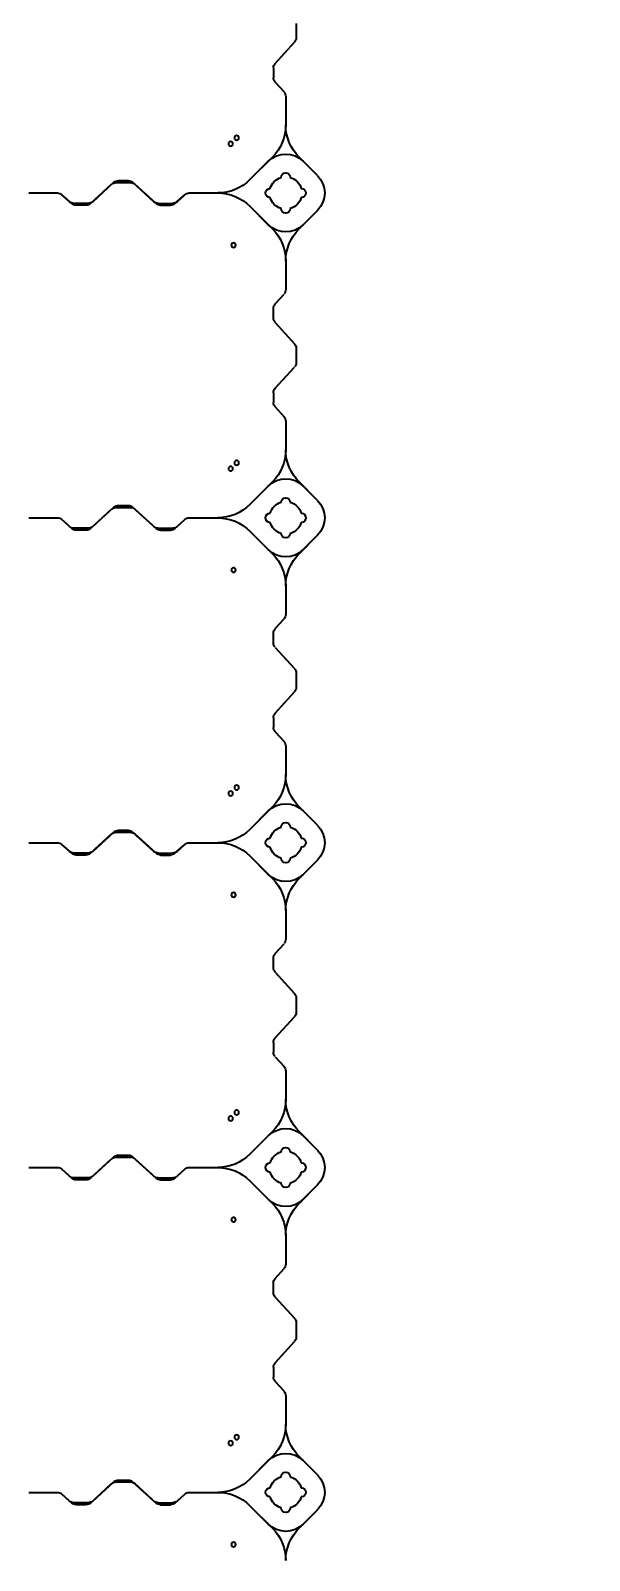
# Model space of a CAD drawing. Header units: millimetres. Extents: x -1612139 to -1260738, y 1141106 to 1536160.
# Drawn here: x -1311911 to -1311051, y 1263707 to 1266061 of the extents above; entities that cross this region are included whole.
import ezdxf

# ---------------------------------------------------------------- set-up
doc = ezdxf.new("R2010")
doc.units = ezdxf.units.MM
doc.header["$LTSCALE"] = 10
doc.layers.get('0').update_dxf_attribs({"linetype": 'CONTINUOUS'})
doc.layers.get('DEFPOINTS').update_dxf_attribs({"linetype": 'CONTINUOUS'})
doc.layers.add('W-FLOAT_BOWL浮筒', color=253, linetype='CONTINUOUS')
doc.styles.add('STANDARD_T3', font='simplex.shx', dxfattribs={"width": 0.7, "bigfont": 'gbcbig.shx'})
doc.dimstyles.new('W&&200', dxfattribs={"dimtxt": 700, "dimasz": 200, "dimexe": 500, "dimexo": 600, "dimgap": 200, "dimtad": 1, "dimdec": 0, "dimzin": 0, "dimdsep": 46, "dimtxsty": 'STANDARD_T3', "dimcen": 0.09, "dimclrd": 1, "dimclre": 1, "dimclrt": 7, "dimazin": 2, "dimtfac": 1, "dimtdec": 0, "dimtix": 1, "dimtmove": 2, "dimatfit": 3, "dimfxl": 100, "dimtolj": 1, "dimtzin": 0, "dimarcsym": 0})

# ---------------------------------------------------------------- blocks, each defined once
blk = doc.blocks.new('橙色')
at = {"layer": 'W-FLOAT_BOWL浮筒', "color": 30}
for p, q in [((21944.8, -7479.5), (21979.5, -7444.8)), ((21973.2, -7451.2), (21944.8, -7479.5)), ((22048.8, -7473.2), (22020.5, -7444.8)), ((22026.9, -7451.2), (22048.8, -7473.1)), ((21667.1, -7486.6), (21655.3, -7497.4)), ((21670.6, -7483.6), (21655.5, -7497.4)), ((21696.1, -7484), (21673.9, -7484)), ((21692.6, -7481), (21677.4, -7481)), ((21699.4, -7483.6), (21732.1, -7513.4)), ((21702.9, -7486.6), (21735.6, -7516.4)), ((21797.1, -7486.6), (21764.4, -7516.4)), ((21800.6, -7483.6), (21767.9, -7513.4)), ((21803.9, -7484), (21826.1, -7484)), ((21807.4, -7481), (21822.6, -7481)), ((21829.4, -7483.6), (21844.5, -7497.4)), ((21832.9, -7486.6), (21844.7, -7497.4)), ((21604.6, -7500), (21648.7, -7500)), ((21604.6, -7500), (21648.5, -7500)), ((21851.3, -7500), (21895.3, -7500)), ((21851.5, -7500), (21895.3, -7500)), ((21738.9, -7516), (21761.1, -7516)), ((21742.4, -7519), (21757.6, -7519)), ((21973.2, -7548.8), (21944.8, -7520.5)), ((21979.5, -7555.2), (21944.8, -7520.5)), ((22048.8, -7526.8), (22020.5, -7555.2)), ((22048.8, -7526.9), (22026.9, -7548.8)), ((22000, -7648.7), (22000, -7604.6)), ((21983.6, -7670.6), (21997.4, -7655.5)), ((21981, -7692.6), (21981, -7677.4)), ((21983.6, -7699.4), (22013.4, -7732.1)), ((22016, -7761.1), (22016, -7738.9)), ((21983.6, -7800.6), (22013.4, -7767.9)), ((21981, -7807.4), (21981, -7822.6)), ((21983.6, -7829.4), (21997.4, -7844.5)), ((22000, -7895.3), (22000, -7851.3)), ((21944.8, -7979.5), (21979.5, -7944.8)), ((21973.2, -7951.2), (21944.8, -7979.5)), ((22048.8, -7973.2), (22020.5, -7944.8)), ((22026.9, -7951.2), (22048.8, -7973.1)), ((21692.6, -7981), (21677.4, -7981)), ((21807.4, -7981), (21822.6, -7981)), ((21604.6, -8000), (21648.7, -8000)), ((21604.6, -8000), (21648.5, -8000)), ((21667.1, -7986.6), (21655.3, -7997.4)), ((21670.6, -7983.6), (21655.5, -7997.4)), ((21696.1, -7984), (21673.9, -7984)), ((21699.4, -7983.6), (21732.1, -8013.4)), ((21702.9, -7986.6), (21735.6, -8016.4)), ((21797.1, -7986.6), (21764.4, -8016.4)), ((21800.6, -7983.6), (21767.9, -8013.4)), ((21803.9, -7984), (21826.1, -7984)), ((21829.4, -7983.6), (21844.5, -7997.4)), ((21832.9, -7986.6), (21844.7, -7997.4)), ((21851.3, -8000), (21895.3, -8000)), ((21851.5, -8000), (21895.3, -8000)), ((21738.9, -8016), (21761.1, -8016)), ((21742.4, -8019), (21757.6, -8019)), ((21973.2, -8048.8), (21944.8, -8020.5)), ((21979.5, -8055.2), (21944.8, -8020.5)), ((22048.8, -8026.8), (22020.5, -8055.2)), ((22048.8, -8026.9), (22026.9, -8048.8)), ((22000, -8148.7), (22000, -8104.6)), ((21983.6, -8170.6), (21997.4, -8155.5)), ((21981, -8192.6), (21981, -8177.4)), ((21983.6, -8199.4), (22013.4, -8232.1)), ((22016, -8261.1), (22016, -8238.9)), ((21983.6, -8300.6), (22013.4, -8267.9)), ((21981, -8307.4), (21981, -8322.6)), ((21983.6, -8329.4), (21997.4, -8344.5)), ((22000, -8395.3), (22000, -8351.3)), ((21944.8, -8479.5), (21979.5, -8444.8)), ((21973.2, -8451.2), (21944.8, -8479.5)), ((22048.8, -8473.2), (22020.5, -8444.8)), ((22026.9, -8451.2), (22048.8, -8473.1)), ((21604.6, -8500), (21648.7, -8500)), ((21604.6, -8500), (21648.5, -8500)), ((21667.1, -8486.6), (21655.3, -8497.4)), ((21670.6, -8483.6), (21655.5, -8497.4)), ((21696.1, -8484), (21673.9, -8484)), ((21692.6, -8481), (21677.4, -8481)), ((21699.4, -8483.6), (21732.1, -8513.4)), ((21702.9, -8486.6), (21735.6, -8516.4)), ((21797.1, -8486.6), (21764.4, -8516.4)), ((21800.6, -8483.6), (21767.9, -8513.4)), ((21803.9, -8484), (21826.1, -8484)), ((21807.4, -8481), (21822.6, -8481)), ((21829.4, -8483.6), (21844.5, -8497.4)), ((21832.9, -8486.6), (21844.7, -8497.4)), ((21851.3, -8500), (21895.3, -8500)), ((21851.5, -8500), (21895.3, -8500)), ((21738.9, -8516), (21761.1, -8516)), ((21742.4, -8519), (21757.6, -8519)), ((21973.2, -8548.8), (21944.8, -8520.5)), ((21979.5, -8555.2), (21944.8, -8520.5)), ((22048.8, -8526.8), (22020.5, -8555.2)), ((22048.8, -8526.9), (22026.9, -8548.8)), ((22000, -8648.7), (22000, -8604.6)), ((21983.6, -8670.6), (21997.4, -8655.5)), ((21981, -8692.6), (21981, -8677.4)), ((21983.6, -8699.4), (22013.4, -8732.1)), ((22016, -8761.1), (22016, -8738.9)), ((21983.6, -8800.6), (22013.4, -8767.9)), ((21981, -8807.4), (21981, -8822.6)), ((21983.6, -8829.4), (21997.4, -8844.5)), ((22000, -8895.3), (22000, -8851.3)), ((21944.8, -8979.5), (21979.5, -8944.8)), ((22048.8, -8973.2), (22020.5, -8944.8)), ((21973.2, -8951.2), (21944.8, -8979.5)), ((22026.9, -8951.2), (22048.8, -8973.1)), ((21667.1, -8986.6), (21655.3, -8997.4)), ((21670.6, -8983.6), (21655.5, -8997.4)), ((21696.1, -8984), (21673.9, -8984)), ((21692.6, -8981), (21677.4, -8981)), ((21699.4, -8983.6), (21732.1, -9013.4)), ((21702.9, -8986.6), (21735.6, -9016.4)), ((21797.1, -8986.6), (21764.4, -9016.4)), ((21800.6, -8983.6), (21767.9, -9013.4)), ((21803.9, -8984), (21826.1, -8984)), ((21807.4, -8981), (21822.6, -8981)), ((21829.4, -8983.6), (21844.5, -8997.4)), ((21832.9, -8986.6), (21844.7, -8997.4)), ((21604.6, -9000), (21648.7, -9000)), ((21604.6, -9000), (21648.5, -9000)), ((21738.9, -9016), (21761.1, -9016)), ((21851.3, -9000), (21895.3, -9000)), ((21851.5, -9000), (21895.3, -9000)), ((21742.4, -9019), (21757.6, -9019)), ((21973.2, -9048.8), (21944.8, -9020.5)), ((21979.5, -9055.2), (21944.8, -9020.5)), ((22048.8, -9026.8), (22020.5, -9055.2)), ((22048.8, -9026.9), (22026.9, -9048.8)), ((22000, -9148.7), (22000, -9104.6)), ((21983.6, -9170.6), (21997.4, -9155.5)), ((21981, -9192.6), (21981, -9177.4)), ((21983.6, -9199.4), (22013.4, -9232.1)), ((22016, -9261.1), (22016, -9238.9)), ((21983.6, -9300.6), (22013.4, -9267.9)), ((21981, -9307.4), (21981, -9322.6)), ((21983.6, -9329.4), (21997.4, -9344.5)), ((22000, -9395.3), (22000, -9351.3)), ((21944.8, -9479.5), (21979.5, -9444.8)), ((21973.2, -9451.2), (21944.8, -9479.5)), ((22048.8, -9473.2), (22020.5, -9444.8)), ((22026.9, -9451.2), (22048.8, -9473.1)), ((21667.1, -9486.6), (21655.3, -9497.4)), ((21670.6, -9483.6), (21655.5, -9497.4)), ((21696.1, -9484), (21673.9, -9484)), ((21692.6, -9481), (21677.4, -9481)), ((21699.4, -9483.6), (21732.1, -9513.4)), ((21702.9, -9486.6), (21735.6, -9516.4)), ((21797.1, -9486.6), (21764.4, -9516.4)), ((21800.6, -9483.6), (21767.9, -9513.4)), ((21803.9, -9484), (21826.1, -9484)), ((21807.4, -9481), (21822.6, -9481)), ((21829.4, -9483.6), (21844.5, -9497.4)), ((21832.9, -9486.6), (21844.7, -9497.4)), ((21604.6, -9500), (21648.7, -9500)), ((21604.6, -9500), (21648.5, -9500)), ((21851.3, -9500), (21895.3, -9500)), ((21851.5, -9500), (21895.3, -9500)), ((21738.9, -9516), (21761.1, -9516)), ((21742.4, -9519), (21757.6, -9519)), ((21973.2, -9548.8), (21944.8, -9520.5)), ((21979.5, -9555.2), (21944.8, -9520.5)), ((22048.8, -9526.8), (22020.5, -9555.2)), ((22048.8, -9526.9), (22026.9, -9548.8)), ((22000, -9648.7), (22000, -9604.6)), ((21981, -9692.6), (21981, -9677.4)), ((21983.6, -9670.6), (21997.4, -9655.5)), ((21983.6, -9699.4), (22013.4, -9732.1)), ((22016, -9761.1), (22016, -9738.9))]:
    blk.add_line(p, q, dxfattribs=at)
for centre in [(21919.7, -7419.7), (21915.2, -7575.6), (21924.4, -7584.8), (21919.7, -7919.7), (21915.2, -8075.6), (21924.4, -8084.8), (21919.7, -8419.7), (21915.2, -8575.6), (21924.4, -8584.8), (21919.7, -8919.7), (21915.2, -9075.6), (21924.4, -9084.8), (21919.7, -9419.7), (21915.2, -9575.6), (21924.4, -9584.8)]:
    blk.add_circle(centre, 3.5, dxfattribs=at)
for centre, radius, start, end in [((21930, -7395.3), 70, 315, 0), ((22070, -7395.3), 70, 180, 225), ((22000, -7478), 38, 45, 135), ((21673.9, -7494), 10, 90, 132.2737), ((21677.4, -7491), 10, 90, 132.2737), ((21692.6, -7491), 10, 47.7263, 90), ((21696.1, -7494), 10, 47.7263, 90), ((21803.9, -7494), 10, 90, 132.2737), ((21807.4, -7491), 10, 90, 132.2737), ((21822.6, -7491), 10, 47.7263, 90), ((21826.1, -7494), 10, 47.7263, 90), ((21895.3, -7430), 70, 270, 315), ((21895.3, -7430), 70, 270, 315), ((22000, -7500), 25, 106.2602, 163.7398), ((22000, -7500), 25, 106.2602, 163.7398), ((22000, -7476), 7, 0, 180), ((22000, -7476), 7, 0, 180), ((22000, -7500), 25, 16.2602, 73.7398), ((22000, -7500), 25, 16.2602, 73.7398), ((22022, -7500), 38, 315, 45), ((22022, -7500), 38, 315, 45), ((21648.5, -7490), 10, 270, 312.2737), ((21648.7, -7490), 10, 270, 312.2737), ((21851.3, -7490), 10, 227.7263, 270), ((21851.5, -7490), 10, 227.7263, 270), ((21895.3, -7570), 70, 45, 90), ((21895.3, -7570), 70, 45, 90), ((21976, -7500), 7, 90, 270), ((21976, -7500), 7, 90, 270), ((22000, -7500), 25, 196.2602, 253.7398), ((22000, -7500), 25, 196.2602, 253.7398), ((22000, -7500), 25, 286.2602, 343.7398), ((22000, -7500), 25, 286.2602, 343.7398), ((22024, -7500), 7, 270, 90), ((22024, -7500), 7, 270, 90), ((21738.9, -7506), 10, 227.7263, 270), ((21742.4, -7509), 10, 227.7263, 270), ((21757.6, -7509), 10, 270, 312.2737), ((21761.1, -7506), 10, 270, 312.2737), ((22000, -7524), 7, 180, 0), ((22000, -7524), 7, 180, 0), ((22000, -7522), 38, 225, 315), ((21930, -7604.7), 70, 0, 45), ((22070, -7604.7), 70, 135, 180), ((21990, -7648.7), 10, 317.7263, 0), ((21991, -7677.4), 10, 137.7263, 180), ((21991, -7692.6), 10, 180, 222.2737), ((22006, -7738.9), 10, 0, 42.2737), ((22006, -7761.1), 10, 317.7263, 0), ((21991, -7807.4), 10, 137.7263, 180), ((21991, -7822.6), 10, 180, 222.2737), ((21990, -7851.3), 10, 0, 42.2737), ((21930, -7895.3), 70, 315, 0), ((22070, -7895.3), 70, 180, 225), ((22000, -7978), 38, 45, 135), ((21677.4, -7991), 10, 90, 132.2737), ((21692.6, -7991), 10, 47.7263, 90), ((21807.4, -7991), 10, 90, 132.2737), ((21822.6, -7991), 10, 47.7263, 90), ((21895.3, -7930), 70, 270, 315), ((21895.3, -7930), 70, 270, 315), ((22000, -8000), 25, 106.2602, 163.7398), ((22000, -8000), 25, 106.2602, 163.7398), ((22000, -7976), 7, 0, 180), ((22000, -7976), 7, 0, 180), ((22000, -8000), 25, 16.2602, 73.7398), ((22000, -8000), 25, 16.2602, 73.7398), ((22022, -8000), 38, 315, 45), ((22022, -8000), 38, 315, 45), ((21648.5, -7990), 10, 270, 312.2737), ((21648.7, -7990), 10, 270, 312.2737), ((21673.9, -7994), 10, 90, 132.2737), ((21696.1, -7994), 10, 47.7263, 90), ((21803.9, -7994), 10, 90, 132.2737), ((21826.1, -7994), 10, 47.7263, 90), ((21851.3, -7990), 10, 227.7263, 270), ((21851.5, -7990), 10, 227.7263, 270), ((21895.3, -8070), 70, 45, 90), ((21895.3, -8070), 70, 45, 90), ((21976, -8000), 7, 90, 270), ((21976, -8000), 7, 90, 270), ((22024, -8000), 7, 270, 90), ((22024, -8000), 7, 270, 90), ((21738.9, -8006), 10, 227.7263, 270), ((21742.4, -8009), 10, 227.7263, 270), ((21757.6, -8009), 10, 270, 312.2737), ((21761.1, -8006), 10, 270, 312.2737), ((22000, -8000), 25, 196.2602, 253.7398), ((22000, -8000), 25, 196.2602, 253.7398), ((22000, -8024), 7, 180, 0), ((22000, -8024), 7, 180, 0), ((22000, -8000), 25, 286.2602, 343.7398), ((22000, -8000), 25, 286.2602, 343.7398), ((22000, -8022), 38, 225, 315), ((21930, -8104.7), 70, 0, 45), ((22070, -8104.7), 70, 135, 180), ((21991, -8177.4), 10, 137.7263, 180), ((21990, -8148.7), 10, 317.7263, 0), ((21991, -8192.6), 10, 180, 222.2737), ((22006, -8238.9), 10, 0, 42.2737), ((22006, -8261.1), 10, 317.7263, 0), ((21991, -8307.4), 10, 137.7263, 180), ((21991, -8322.6), 10, 180, 222.2737), ((21990, -8351.3), 10, 0, 42.2737), ((21930, -8395.3), 70, 315, 0), ((22070, -8395.3), 70, 180, 225), ((22000, -8478), 38, 45, 135), ((22000, -8500), 25, 106.2602, 163.7398), ((22000, -8500), 25, 106.2602, 163.7398), ((22000, -8476), 7, 0, 180), ((22000, -8476), 7, 0, 180), ((22000, -8500), 25, 16.2602, 73.7398), ((22000, -8500), 25, 16.2602, 73.7398), ((22022, -8500), 38, 315, 45), ((22022, -8500), 38, 315, 45), ((21648.5, -8490), 10, 270, 312.2737), ((21648.7, -8490), 10, 270, 312.2737), ((21673.9, -8494), 10, 90, 132.2737), ((21677.4, -8491), 10, 90, 132.2737), ((21692.6, -8491), 10, 47.7263, 90), ((21696.1, -8494), 10, 47.7263, 90), ((21803.9, -8494), 10, 90, 132.2737), ((21807.4, -8491), 10, 90, 132.2737), ((21822.6, -8491), 10, 47.7263, 90), ((21826.1, -8494), 10, 47.7263, 90), ((21851.3, -8490), 10, 227.7263, 270), ((21851.5, -8490), 10, 227.7263, 270), ((21895.3, -8430), 70, 270, 315), ((21895.3, -8430), 70, 270, 315), ((21895.3, -8570), 70, 45, 90), ((21895.3, -8570), 70, 45, 90), ((21976, -8500), 7, 90, 270), ((21976, -8500), 7, 90, 270), ((22024, -8500), 7, 270, 90), ((22024, -8500), 7, 270, 90), ((21738.9, -8506), 10, 227.7263, 270), ((21742.4, -8509), 10, 227.7263, 270), ((21757.6, -8509), 10, 270, 312.2737), ((21761.1, -8506), 10, 270, 312.2737), ((22000, -8500), 25, 196.2602, 253.7398), ((22000, -8500), 25, 196.2602, 253.7398), ((22000, -8500), 25, 286.2602, 343.7398), ((22000, -8500), 25, 286.2602, 343.7398), ((22000, -8524), 7, 180, 0), ((22000, -8524), 7, 180, 0), ((22000, -8522), 38, 225, 315), ((21930, -8604.7), 70, 0, 45), ((22070, -8604.7), 70, 135, 180), ((21990, -8648.7), 10, 317.7263, 0), ((21991, -8677.4), 10, 137.7263, 180), ((21991, -8692.6), 10, 180, 222.2737), ((22006, -8738.9), 10, 0, 42.2737), ((22006, -8761.1), 10, 317.7263, 0), ((21991, -8807.4), 10, 137.7263, 180), ((21991, -8822.6), 10, 180, 222.2737), ((21990, -8851.3), 10, 0, 42.2737), ((21930, -8895.3), 70, 315, 0), ((22070, -8895.3), 70, 180, 225), ((22000, -8978), 38, 45, 135), ((22000, -8976), 7, 0, 180), ((22000, -8976), 7, 0, 180), ((21673.9, -8994), 10, 90, 132.2737), ((21677.4, -8991), 10, 90, 132.2737), ((21692.6, -8991), 10, 47.7263, 90), ((21696.1, -8994), 10, 47.7263, 90), ((21803.9, -8994), 10, 90, 132.2737), ((21807.4, -8991), 10, 90, 132.2737), ((21822.6, -8991), 10, 47.7263, 90), ((21826.1, -8994), 10, 47.7263, 90), ((21895.3, -8930), 70, 270, 315), ((21895.3, -8930), 70, 270, 315), ((21976, -9000), 7, 90, 270), ((21976, -9000), 7, 90, 270), ((22000, -9000), 25, 106.2602, 163.7398), ((22000, -9000), 25, 106.2602, 163.7398), ((22000, -9000), 25, 16.2602, 73.7398), ((22000, -9000), 25, 16.2602, 73.7398), ((22024, -9000), 7, 270, 90), ((22024, -9000), 7, 270, 90), ((22022, -9000), 38, 315, 45), ((22022, -9000), 38, 315, 45), ((21648.5, -8990), 10, 270, 312.2737), ((21648.7, -8990), 10, 270, 312.2737), ((21738.9, -9006), 10, 227.7263, 270), ((21742.4, -9009), 10, 227.7263, 270), ((21757.6, -9009), 10, 270, 312.2737), ((21761.1, -9006), 10, 270, 312.2737), ((21851.3, -8990), 10, 227.7263, 270), ((21851.5, -8990), 10, 227.7263, 270), ((21895.3, -9070), 70, 45, 90), ((21895.3, -9070), 70, 45, 90), ((22000, -9000), 25, 196.2602, 253.7398), ((22000, -9000), 25, 196.2602, 253.7398), ((22000, -9000), 25, 286.2602, 343.7398), ((22000, -9000), 25, 286.2602, 343.7398), ((22000, -9024), 7, 180, 0), ((22000, -9024), 7, 180, 0), ((22000, -9022), 38, 225, 315), ((21930, -9104.7), 70, 0, 45), ((22070, -9104.7), 70, 135, 180), ((21990, -9148.7), 10, 317.7263, 0), ((21991, -9177.4), 10, 137.7263, 180), ((21991, -9192.6), 10, 180, 222.2737), ((22006, -9238.9), 10, 0, 42.2737), ((22006, -9261.1), 10, 317.7263, 0), ((21991, -9307.4), 10, 137.7263, 180), ((21991, -9322.6), 10, 180, 222.2737), ((21990, -9351.3), 10, 0, 42.2737), ((21930, -9395.3), 70, 315, 0), ((22070, -9395.3), 70, 180, 225), ((22000, -9478), 38, 45, 135), ((21673.9, -9494), 10, 90, 132.2737), ((21677.4, -9491), 10, 90, 132.2737), ((21692.6, -9491), 10, 47.7263, 90), ((21696.1, -9494), 10, 47.7263, 90), ((21803.9, -9494), 10, 90, 132.2737), ((21807.4, -9491), 10, 90, 132.2737), ((21822.6, -9491), 10, 47.7263, 90), ((21826.1, -9494), 10, 47.7263, 90), ((21895.3, -9430), 70, 270, 315), ((21895.3, -9430), 70, 270, 315), ((22000, -9500), 25, 106.2602, 163.7398), ((22000, -9500), 25, 106.2602, 163.7398), ((22000, -9476), 7, 0, 180), ((22000, -9476), 7, 0, 180), ((22000, -9500), 25, 16.2602, 73.7398), ((22000, -9500), 25, 16.2602, 73.7398), ((22022, -9500), 38, 315, 45), ((22022, -9500), 38, 315, 45), ((21648.5, -9490), 10, 270, 312.2737), ((21648.7, -9490), 10, 270, 312.2737), ((21851.3, -9490), 10, 227.7263, 270), ((21851.5, -9490), 10, 227.7263, 270), ((21895.3, -9570), 70, 45, 90), ((21895.3, -9570), 70, 45, 90), ((21976, -9500), 7, 90, 270), ((21976, -9500), 7, 90, 270), ((22000, -9500), 25, 196.2602, 253.7398), ((22000, -9500), 25, 196.2602, 253.7398), ((22000, -9500), 25, 286.2602, 343.7398), ((22000, -9500), 25, 286.2602, 343.7398), ((22024, -9500), 7, 270, 90), ((22024, -9500), 7, 270, 90), ((21738.9, -9506), 10, 227.7263, 270), ((21742.4, -9509), 10, 227.7263, 270), ((21757.6, -9509), 10, 270, 312.2737), ((21761.1, -9506), 10, 270, 312.2737), ((22000, -9524), 7, 180, 0), ((22000, -9524), 7, 180, 0), ((22000, -9522), 38, 225, 315), ((21930, -9604.7), 70, 0, 45), ((22070, -9604.7), 70, 135, 180), ((21990, -9648.7), 10, 317.7263, 0), ((21991, -9677.4), 10, 137.7263, 180), ((21991, -9692.6), 10, 180, 222.2737), ((22006, -9738.9), 10, 0, 42.2737)]:
    blk.add_arc(centre, radius, start, end, dxfattribs=at)
blk = doc.blocks.new('*D189')
at = {"color": 1, "lineweight": -2, "transparency": 16777216}
for p, q in [((-1310959.5, 1268311.5), (-1309722.8, 1268311.5)), ((-1310222.8, 1256511.5), (-1310222.8, 1268111.5)), ((-1310959.5, 1256311.5), (-1309722.8, 1256311.5))]:
    blk.add_line(p, q, dxfattribs=at)
at = {"color": 1, "transparency": 16777216}
for points in [[(-1310256.1, 1268111.5), (-1310189.4, 1268111.5), (-1310222.8, 1268311.5)], [(-1310256.1, 1256511.5), (-1310189.4, 1256511.5), (-1310222.8, 1256311.5)]]:
    blk.add_solid(points, dxfattribs=at)
at = {"layer": 'DEFPOINTS', "color": 0, "transparency": 16777216}
for p in [(-1311559.5, 1268311.5), (-1310222.8, 1268311.5), (-1311559.5, 1256311.5)]:
    blk.add_point(p, dxfattribs=at)
at = {"color": 7, "transparency": 16777216, "insert": (-1310772.8, 1262311.5), "char_height": 700, "attachment_point": 5, "rotation": 90, "style": 'STANDARD_T3'}
blk.add_mtext('\\A1;12000', dxfattribs=at)
blk = doc.blocks.new('*D183')
at = {"color": 1, "lineweight": -2, "transparency": 16777216}
for p, q in [((-1333518.8, 1271320.9), (-1333518.8, 1271920.9)), ((-1311518.8, 1271320.9), (-1311518.8, 1271920.9)), ((-1333318.8, 1271420.9), (-1311718.8, 1271420.9))]:
    blk.add_line(p, q, dxfattribs=at)
at = {"color": 1, "transparency": 16777216}
for points in [[(-1333318.8, 1271454.3), (-1333318.8, 1271387.6), (-1333518.8, 1271420.9)], [(-1311718.8, 1271454.3), (-1311718.8, 1271387.6), (-1311518.8, 1271420.9)]]:
    blk.add_solid(points, dxfattribs=at)
at = {"layer": 'DEFPOINTS', "color": 0, "transparency": 16777216}
for p in [(-1311518.8, 1271420.9), (-1333518.8, 1256311.5), (-1311518.8, 1253811.5)]:
    blk.add_point(p, dxfattribs=at)
at = {"color": 7, "transparency": 16777216, "insert": (-1321828.2, 1271970.9), "char_height": 700, "attachment_point": 5, "style": 'STANDARD_T3'}
blk.add_mtext('\\A1;22000', dxfattribs=at)
blk = doc.blocks.new('*D200')
at = {"color": 1, "lineweight": -2, "transparency": 16777216}
for p, q in [((-1310959.5, 1268311.5), (-1308416.8, 1268311.5)), ((-1308916.8, 1254011.5), (-1308916.8, 1268111.5)), ((-1310959.5, 1253811.5), (-1308416.8, 1253811.5))]:
    blk.add_line(p, q, dxfattribs=at)
at = {"color": 1, "transparency": 16777216}
for points in [[(-1308950.2, 1268111.5), (-1308883.5, 1268111.5), (-1308916.8, 1268311.5)], [(-1308950.2, 1254011.5), (-1308883.5, 1254011.5), (-1308916.8, 1253811.5)]]:
    blk.add_solid(points, dxfattribs=at)
at = {"layer": 'DEFPOINTS', "color": 0, "transparency": 16777216}
for p in [(-1311559.5, 1268311.5), (-1308916.8, 1268311.5), (-1311559.5, 1253811.5)]:
    blk.add_point(p, dxfattribs=at)
at = {"color": 7, "transparency": 16777216, "insert": (-1309466.8, 1261061.5), "char_height": 700, "attachment_point": 5, "rotation": 90, "style": 'STANDARD_T3'}
blk.add_mtext('\\A1;14500', dxfattribs=at)

msp = doc.modelspace()

# ---------------------------------------------------------------- block references
at = {"xscale": -1, "rotation": 180}
msp.add_blockref('橙色', (-1333518.8, 1256311.5), dxfattribs=at)

# ---------------------------------------------------------------- dimensions: what is measured, and where the dimension line sits
dim = msp.add_linear_dim(base=(-1311518.8, 1271420.9), p1=(-1333518.8, 1256311.5), p2=(-1311518.8, 1253811.5), dimstyle='W&&200', override={"dimfxlon": 1})
dim.commit()
dim.dimension.update_dxf_attribs({"geometry": '*D183', "text_midpoint": (-1321828.2, 1271970.9), "dimtype": 160})
for base, p1, angle, picture, middle in [((-1310222.8, 1268311.5), (-1311559.5, 1256311.5), 270, '*D189', (-1310772.8, 1262311.5)), ((-1308916.8, 1268311.5), (-1311559.5, 1253811.5), 90, '*D200', (-1309466.8, 1261061.5))]:
    dim = msp.add_linear_dim(base=base, p1=p1, p2=(-1311559.5, 1268311.5), angle=angle, dimstyle='W&&200')
    dim.commit()
    dim.dimension.update_dxf_attribs({"geometry": picture, "text_midpoint": middle})

doc.saveas('drawing.dxf')
